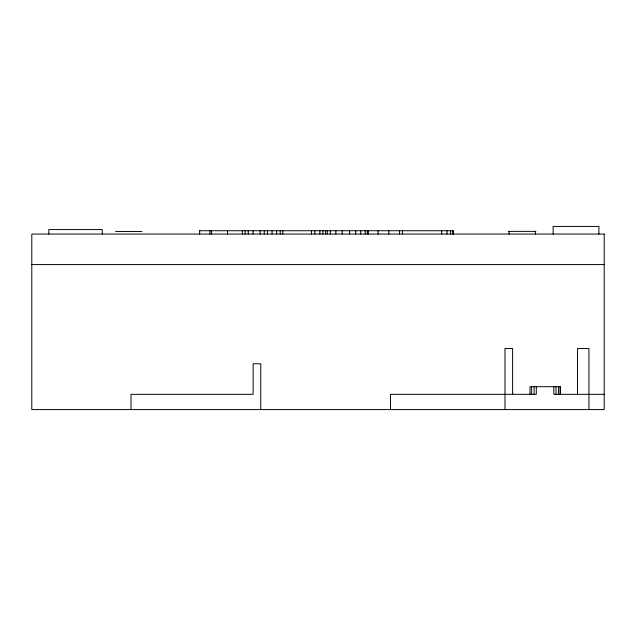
<?xml version="1.0" encoding="UTF-8"?>
<svg xmlns="http://www.w3.org/2000/svg" width="636" height="636" viewBox="0 0 636 636"><rect width="100%" height="100%" fill="white"/><g stroke="black" fill="none" stroke-linecap="round" stroke-linejoin="round"><path stroke-width="0.95" d="M199.632 230.741L453.532 230.741L453.532 234.048M508.593 231.369L535.878 231.369M115.617 231.464L141.963 231.464M31.8 264.576L604.2 264.576M604.2 394.32L553.821 394.32L553.821 386.688M598.921 234.048L598.921 226.416L553.129 226.416L553.129 234.048M588.936 409.584L588.936 348.528L577.488 348.528L577.488 394.32M560.547 394.32L560.547 386.688L530.019 386.688L530.019 394.32M560.022 386.688L560.022 394.32M558.472 386.688L558.472 394.32M556.007 386.688L556.007 394.32M536.283 386.688L536.283 394.32L390.504 394.32L390.504 409.584M535.401 231.369L535.401 234.048M534.089 386.688L534.089 394.32M531.632 386.688L531.632 394.32M512.616 394.32L512.616 348.528L504.984 348.528L504.984 409.584M509.078 231.369L509.078 234.048M452.681 230.741L452.681 234.048M450.558 230.741L450.558 234.048M446.997 230.741L446.997 234.048M441.694 230.741L441.694 234.048M402.469 230.741L402.469 234.048M399.583 230.741L399.583 234.048M388.803 230.741L388.803 234.048M378.094 230.741L378.094 234.048M368.268 230.741L368.268 234.048M367.322 230.741L367.322 234.048M365.175 230.741L365.175 234.048M360.763 230.741L360.763 234.048M355.739 230.741L355.739 234.048M349.585 230.741L349.585 234.048M342.192 230.741L342.192 234.048M335.864 230.741L335.864 234.048M330.307 230.741L330.307 234.048M327.206 230.741L327.206 234.048M325.513 230.741L325.513 234.048M322.873 230.741L322.873 234.048M319.892 230.741L319.892 234.048M314.852 230.741L314.852 234.048M311.441 230.741L311.441 234.048M282.813 230.741L282.813 234.048M280.206 230.741L280.206 234.048M276.676 230.741L276.676 234.048M272.033 230.741L272.033 234.048M267.382 230.741L267.382 234.048M264.226 230.741L264.226 234.048M260.76 409.584L260.76 363.792L253.128 363.792L253.128 394.32L131.016 394.32L131.016 409.584M260.108 230.741L260.108 234.048M253.056 230.741L253.056 234.048M248.215 230.741L248.215 234.048M245.122 230.741L245.122 234.048M242.34 230.741L242.427 234.048M227.569 230.741L227.569 234.048M211.589 230.741L211.589 234.048M209.975 230.741L209.975 234.048M199.704 230.741L199.632 234.048M102.261 234.048L102.261 229.588L48.837 229.588L48.837 234.048M604.2 234.048L31.8 234.048L31.8 409.584L604.2 409.584L604.2 234.048"/></g></svg>
